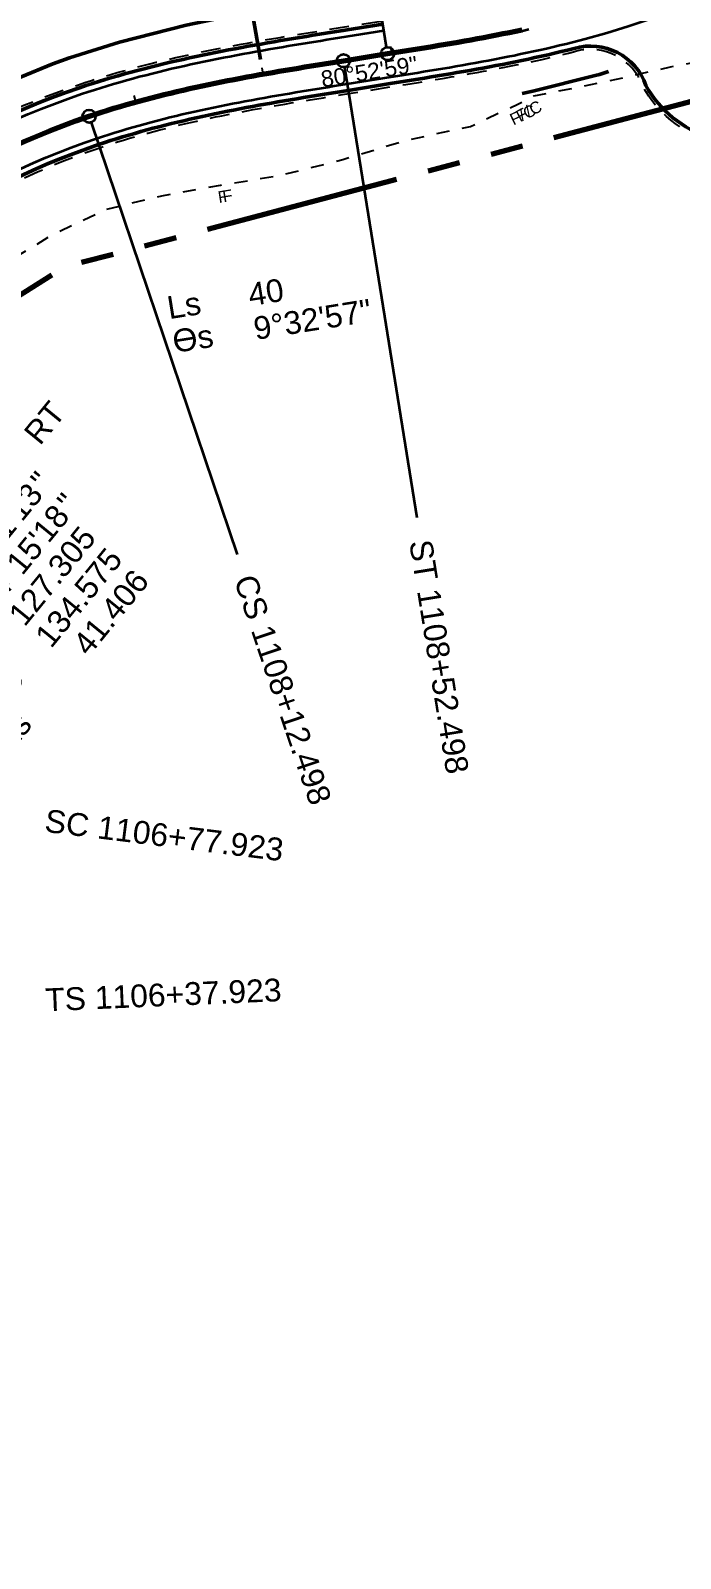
# Model space of a CAD drawing. Extents: x 320145 to 321236, y 534817 to 538266.
# Drawn here: x 320529.5 to 320629.2, y 535506 to 535740.5 of the extents above; entities that cross this region are included whole.
import ezdxf
from ezdxf.enums import TextEntityAlignment as Align

# ---------------------------------------------------------------- set-up
doc = ezdxf.new("R2010")
doc.units = 0
doc.header["$PDMODE"] = 1
for name, pattern in [('ALGN-SHLD', [5, 3, -2]), ('LOT-RW', [55, 5, -5, 30, -5, 5, -5]), ('TOES-TOE', [4, 2, -2])]:
    doc.linetypes.add(name, pattern=pattern)
doc.layers.get('0').update_dxf_attribs({"linetype": 'CONTINUOUS'})
for name, color, linetype in [('C-ALGN-HGEOM1-MINR', 1, 'CONTINUOUS'), ('C-ALGN-L1000B1-MINR', 1, 'CONTINUOUS'), ('C-ALGN-L1000E1-MINR', 1, 'CONTINUOUS'), ('C-ALGN-L1000H1-MINR', 1, 'CONTINUOUS'), ('C-ALGN-L1000K1-MINR', 1, 'CONTINUOUS'), ('C-ALGN-L1000L1-MINR', 1, 'CONTINUOUS'), ('C-ALGN-L1000M2-MINR', 1, 'CONTINUOUS'), ('C-ALGN-L1000M3-MINR', 6, 'CONTINUOUS'), ('C-ALGN-L1000N1-MINR', 20, 'CONTINUOUS'), ('C-ALGN-L1000O1-MINR', 1, 'CONTINUOUS'), ('C-ALGN-L1000P1-MINR', 1, 'CONTINUOUS'), ('C-ALGN-L1000P2-MINR', 20, 'CONTINUOUS'), ('C-ALGN-L1000P3-MINR', 1, 'CONTINUOUS'), ('C-ALGN-L1000P4-MINR', 74, 'CONTINUOUS'), ('C-ALGN-L1000Q1-ANNO', 1, 'CONTINUOUS'), ('C-ALGN-L1000Q1-MINR', 1, 'CONTINUOUS'), ('C-ROAD-GRVL-SHLD', 1, 'ALGN-SHLD'), ('C-ROAD-TOES-L1000Q1', 6, 'TOES-TOE'), ('C-ROAD-TOES-L1000Q1-ASSUME-NOROCK', 160, 'TOES-TOE')]:
    doc.layers.add(name, color=color, linetype=linetype)
for name, color, linetype, lineweight in [('C-ALGN-L1000Q1', 4, 'CONTINUOUS', 70), ('C-ALGN-L1000Q1-CURV @ 1', 2, 'CONTINUOUS', 35), ('C-ALGN-L1000Q1-MAJR', 2, 'CONTINUOUS', 35), ('C-ALGN-L1000Q1-TEXT', 2, 'CONTINUOUS', 35), ('C-ALGN-LOCN', 3, 'CONTINUOUS', 50), ('C-DRAN-DTCH-CNTR-L1000Q1', 3, 'HYD-CNTR', 50), ('C-ROAD-MRKG-WHIT', 7, 'CONTINUOUS', 35), ('C-ROAD-MRKG-YELO', 2, 'CONTINUOUS', 35), ('C-ROAD-PVMT-EDGE', 3, 'CONTINUOUS', 50), ('C-RWAY-BNDY', 4, 'LOT-RW', 70)]:
    doc.layers.add(name, color=color, linetype=linetype, lineweight=lineweight)
doc.styles.add('Arial', font='arial.ttf')
doc.styles.add('CurveData', font='arial.ttf')
doc.linetypes.add('HYD-CNTR', pattern='A,5,[4,BC MoT.shx,S=1,R=0,X=0,Y=0],-10,5', length=20)

# ---------------------------------------------------------------- blocks, each defined once
blk = doc.blocks.new('curve_data_ss_right')
at = {"color": 0, "linetype": 'Continuous', "lineweight": -2, "transparency": 16777216, "style": 'CurveData'}
for s, p in [('R', (0, 0)), ('∆', (0, -1.5)), ('"', (9.9, -1.5)), ('∆c', (0, -3)), ('"', (9.9, -3)), ('AD', (0, -4.5)), ('ARC', (0, -6)), ('Es', (0, -7.5))]:
    blk.add_text(s, height=1, dxfattribs=at).set_placement(p)
for tag, p in [('RADIUS', (9.75, 0)), ('DELTAT', (9.75, -1.5)), ('DELTAC', (9.75, -3)), ('AD', (9.75, -4.5)), ('ARC', (9.75, -6)), ('ES', (9.75, -7.5))]:
    blk.add_attdef(tag, text='', height=1, dxfattribs=at).set_placement(p, align=Align.RIGHT)
blk.add_attdef('DIRECTION', (10.9, 0), '', height=1, dxfattribs=at)
blk = doc.blocks.new('curve_data_spiral')
at = {"color": 0, "linetype": 'Continuous', "lineweight": -2, "transparency": 16777216, "style": 'CurveData'}
for s, p in [('Ls', (0, 0)), ('Ɵs', (0, -1.5))]:
    blk.add_text(s, height=1, dxfattribs=at).set_placement(p)
for tag, p in [('LENGTH', (3.6, 0)), ('ANGLE', (3.6, -1.5))]:
    blk.add_attdef(tag, p, '', height=1, dxfattribs=at)
blk = doc.blocks.new('fill')
at = {"color": 0, "linetype": 'ByBlock', "lineweight": -2, "style": 'Arial'}
blk.add_text('F', height=1.8, dxfattribs=at).set_placement((0, 0), align=Align.CENTER)
blk = doc.blocks.new('zfc')
at = {"color": 0, "linetype": 'ByBlock', "lineweight": -2, "style": 'Arial'}
blk.add_text('F/C', height=1.8, dxfattribs=at).set_placement((0, 0), align=Align.CENTER)

msp = doc.modelspace()

# ---------------------------------------------------------------- linework, layer by layer
at = {"layer": 'C-ALGN-HGEOM1-MINR'}
msp.add_point((320576.75, 535735.73), dxfattribs=at)
at = {"layer": 'C-ALGN-L1000B1-MINR'}
msp.add_point((320529.89, 535731.67), dxfattribs=at)
at = {"layer": 'C-ALGN-L1000E1-MINR'}
for p in [(320604.93, 535630.97), (320604.93, 535630.97), (320567.87, 535597.44), (320567.87, 535597.44)]:
    msp.add_point(p, dxfattribs=at)
at = {"layer": 'C-ALGN-L1000H1-MINR'}
for p in [(320620, 535665.28), (320580.43, 535634.76)]:
    msp.add_point(p, dxfattribs=at)
at = {"layer": 'C-ALGN-L1000K1-MINR'}
for p in [(320606.65, 535639.28), (320591.89, 535630.82), (320541.44, 535598.45)]:
    msp.add_point(p, dxfattribs=at)
at = {"layer": 'C-ALGN-L1000L1-MINR'}
for p in [(320549.11, 535605.43), (320531.88, 535569.34)]:
    msp.add_point(p, dxfattribs=at)
at = {"layer": 'C-ALGN-L1000M2-MINR'}
msp.add_point((320576.75, 535735.73), dxfattribs=at)
msp.add_point((320576.75, 535735.73), dxfattribs=at)
at = {"layer": 'C-ALGN-L1000M3-MINR'}
for p in [(320589.5, 535737.78), (320577.5, 535735.85), (320538.47, 535727.34)]:
    msp.add_point(p, dxfattribs=at)
at = {"layer": 'C-ALGN-L1000N1-MINR'}
for p in [(320576.75, 535735.73), (320579.08, 535736.11)]:
    msp.add_point(p, dxfattribs=at)
at = {"layer": 'C-ALGN-L1000O1-MINR'}
for p in [(320589.5, 535737.78), (320576.75, 535735.73), (320577.5, 535735.85), (320579.08, 535736.11), (320538.47, 535727.34)]:
    msp.add_point(p, dxfattribs=at)
at = {"layer": 'C-ALGN-L1000P1-MINR'}
for p in [(320611.05, 535679.31), (320614.51, 535681.33), (320577.28, 535657.91)]:
    msp.add_point(p, dxfattribs=at)
at = {"layer": 'C-ALGN-L1000P2-MINR'}
msp.add_point((320563.97, 535733.68), dxfattribs=at)
at = {"layer": 'C-ALGN-L1000P3-MINR'}
for p in [(320611.05, 535679.31), (320614.51, 535681.33), (320577.28, 535657.91)]:
    msp.add_point(p, dxfattribs=at)
at = {"layer": 'C-ALGN-L1000P4-MINR'}
msp.add_point((320563.97, 535733.68), dxfattribs=at)
msp.add_point((320563.97, 535733.68), dxfattribs=at)
msp.add_point((320563.97, 535733.68), dxfattribs=at)
msp.add_point((320563.97, 535733.68), dxfattribs=at)
at = {"layer": 'C-ALGN-L1000Q1', "flags": 128}
msp.add_lwpolyline([(320457.79, 535628.44, -0.28795), (320538.47, 535727.34), (320539.42, 535727.66), (320540.37, 535727.97), (320541.32, 535728.27), (320542.28, 535728.56), (320543.24, 535728.85), (320544.2, 535729.13), (320545.16, 535729.4), (320546.12, 535729.67), (320547.09, 535729.93), (320548.06, 535730.18), (320549.03, 535730.43), (320550, 535730.67), (320550.97, 535730.9), (320551.94, 535731.13), (320552.92, 535731.36), (320553.89, 535731.58), (320554.87, 535731.79), (320555.85, 535732), (320556.82, 535732.21), (320557.8, 535732.41), (320558.78, 535732.61), (320559.77, 535732.8), (320560.75, 535732.99), (320561.73, 535733.18), (320562.71, 535733.36), (320563.7, 535733.54), (320564.68, 535733.72), (320565.67, 535733.89), (320566.65, 535734.06), (320567.64, 535734.23), (320568.62, 535734.4), (320569.61, 535734.57), (320570.59, 535734.73), (320571.58, 535734.9), (320572.57, 535735.06), (320573.55, 535735.22), (320574.54, 535735.38), (320575.53, 535735.54), (320576.52, 535735.7), (320577.5, 535735.85), (320584.27, 535736.94), (320585.26, 535737.1), (320586.24, 535737.26), (320587.23, 535737.42), (320588.22, 535737.58), (320589.21, 535737.74), (320590.19, 535737.9), (320591.18, 535738.06), (320592.17, 535738.23), (320593.15, 535738.39), (320594.14, 535738.56), (320595.12, 535738.73), (320596.11, 535738.91), (320597.09, 535739.08), (320598.08, 535739.26), (320599.06, 535739.44), (320600.04, 535739.63), (320601.02, 535739.82), (320602, 535740.01), (320602.99, 535740.21), (320603.96, 535740.41), (320604.94, 535740.62)], format="xyb", dxfattribs=at)
at = {"layer": 'C-ALGN-L1000Q1-MAJR'}
for centre in [(320584.27, 535736.94), (320577.5, 535735.85), (320538.47, 535727.34)]:
    msp.add_circle(centre, 1, dxfattribs=at)
at = {"layer": 'C-ALGN-L1000Q1-MINR'}
for p, q in [((320584.91, 535737.04), (320584.75, 535738.03)), ((320565.17, 535733.81), (320565, 535734.79)), ((320545.64, 535729.53), (320545.38, 535730.5))]:
    msp.add_line(p, q, dxfattribs=at)
for p in [(320577.5, 535735.85), (320577.5, 535735.85), (320581.01, 535736.42), (320584.27, 535736.94), (320538.47, 535727.34), (320538.47, 535727.34)]:
    msp.add_point(p, dxfattribs=at)
at = {"layer": 'C-ALGN-L1000Q1-TEXT'}
for p, q in [((320584.11, 535737.93), (320573.02, 535807.04)), ((320577.66, 535734.87), (320588.75, 535665.75)), ((320538.79, 535726.4), (320561.19, 535660.08))]:
    msp.add_line(p, q, dxfattribs=at)
at = {"layer": 'C-ALGN-LOCN'}
msp.add_line((320564.78, 535736.04), (320556.78, 535781.2), dxfattribs=at)
at = {"layer": 'C-DRAN-DTCH-CNTR-L1000Q1', "flags": 128}
for points in [[(320613.84, 535753.79), (320611.53, 535753.07), (320610.95, 535752.91), (320602.47, 535750.65), (320593.05, 535748.63), (320583.33, 535746.89), (320582.69, 535746.78), (320573.47, 535745.18), (320563.48, 535743.39), (320553.34, 535741.3), (320543.12, 535738.7), (320535.45, 535736.28), (320532.91, 535735.39), (320522.93, 535731.31), (320513.32, 535726.41), (320504.16, 535720.73), (320495.5, 535714.3), (320487.4, 535707.18), (320479.93, 535699.41), (320473.13, 535691.04), (320467.05, 535682.14), (320461.73, 535672.76), (320457.21, 535662.97), (320453.52, 535652.83), (320450.68, 535642.43), (320448.73, 535631.83), (320448.43, 535629.61), (320447.57, 535621.17), (320447.1, 535610.64), (320447.1, 535600.29), (320447.34, 535590.15), (320447.4, 535588.07), (320447.63, 535580.15), (320445.15, 535570.03), (320447.58, 535560.13), (320446.02, 535550.05), (320446.15, 535546.93)], [(320618.18, 535734.18), (320616.82, 535733.75), (320616.15, 535733.57), (320606.58, 535731.17), (320604.93, 535730.81)]]:
    msp.add_lwpolyline(points, dxfattribs=at)
at = {"layer": 'C-ROAD-GRVL-SHLD', "flags": 128}
for points in [[(320453.2, 535363.95, 0.433679), (320461.22, 535371.41), (320461.22, 535372.04), (320461.22, 535373.02), (320461.22, 535374), (320461.21, 535374.98), (320461.2, 535375.96), (320461.18, 535376.95), (320461.16, 535377.93), (320461.14, 535378.92), (320461.12, 535379.9), (320461.09, 535380.89), (320461.06, 535381.88), (320461.03, 535382.87), (320460.99, 535383.86), (320460.96, 535384.85), (320460.92, 535385.84), (320460.88, 535386.83), (320460.84, 535387.83), (320460.8, 535388.82), (320460.76, 535389.82), (320460.72, 535390.81), (320460.68, 535391.81), (320460.63, 535392.81), (320452.2, 535588.28), (320452.16, 535589.28), (320452.11, 535590.28), (320452.07, 535591.28), (320452.03, 535592.28), (320451.99, 535593.29), (320451.95, 535594.29), (320451.91, 535595.3), (320451.87, 535596.3), (320451.84, 535597.31), (320451.8, 535598.32), (320451.77, 535599.33), (320451.74, 535600.34), (320451.71, 535601.36), (320451.69, 535602.37), (320451.67, 535603.39), (320451.65, 535604.4), (320451.63, 535605.42), (320451.62, 535606.44), (320451.61, 535607.46), (320451.61, 535608.48), (320451.61, 535609.5), (320451.62, 535610.52), (320451.63, 535611.55), (320451.64, 535612.57), (320451.66, 535613.6), (320451.69, 535614.62), (320451.72, 535615.65), (320451.75, 535616.68), (320451.8, 535617.71), (320451.85, 535618.74), (320451.9, 535619.77), (320451.96, 535620.8), (320452.03, 535621.84), (320452.11, 535622.87), (320452.19, 535623.9), (320452.28, 535624.94), (320452.38, 535625.97), (320452.49, 535627), (320452.61, 535628.04), (320452.73, 535629.06, -0.287996), (320536.85, 535732.18), (320537.83, 535732.5), (320538.82, 535732.83), (320539.81, 535733.14), (320540.8, 535733.44), (320541.8, 535733.74), (320542.79, 535734.03), (320543.79, 535734.31), (320544.78, 535734.59), (320545.78, 535734.86), (320546.78, 535735.12), (320547.78, 535735.37), (320548.78, 535735.62), (320549.78, 535735.86), (320550.78, 535736.1), (320551.78, 535736.33), (320552.78, 535736.56), (320553.78, 535736.78), (320554.78, 535736.99), (320555.79, 535737.2), (320556.79, 535737.41), (320557.79, 535737.61), (320558.79, 535737.81), (320559.79, 535738), (320560.79, 535738.19), (320561.79, 535738.38), (320562.79, 535738.56), (320563.78, 535738.74), (320564.78, 535738.92), (320565.78, 535739.09), (320566.78, 535739.26), (320567.77, 535739.43), (320568.77, 535739.6), (320569.76, 535739.76), (320570.75, 535739.93), (320571.75, 535740.09), (320572.74, 535740.25), (320573.73, 535740.41), (320574.72, 535740.57), (320575.71, 535740.73), (320576.7, 535740.89), (320583.46, 535741.97), (320584.45, 535742.13), (320585.44, 535742.29), (320586.42, 535742.45), (320587.4, 535742.61), (320588.38, 535742.77), (320589.36, 535742.93), (320590.34, 535743.09), (320591.32, 535743.26), (320592.3, 535743.42), (320593.27, 535743.59), (320594.24, 535743.76), (320595.22, 535743.93), (320596.19, 535744.1), (320597.15, 535744.28), (320598.12, 535744.46), (320599.09, 535744.64), (320600.05, 535744.82), (320601.01, 535745.01), (320601.97, 535745.21), (320602.93, 535745.4), (320603.88, 535745.6), (320604.83, 535745.81), (320605.78, 535746.02), (320606.73, 535746.23), (320607.68, 535746.45), (320608.62, 535746.68), (320609.56, 535746.91), (320610.5, 535747.14), (320611.44, 535747.39), (320612.38, 535747.64, 0.369419), (320715.15, 535897.72), (320715.05, 535898.69), (320714.93, 535899.65), (320714.81, 535900.61), (320714.69, 535901.57), (320714.56, 535902.53), (320714.42, 535903.49), (320714.28, 535904.46), (320714.13, 535905.42), (320713.98, 535906.38), (320713.82, 535907.34), (320713.66, 535908.31), (320713.49, 535909.27), (320713.32, 535910.24), (320713.14, 535911.2), (320712.96, 535912.17), (320712.78, 535913.13), (320712.6, 535914.1), (320712.41, 535915.07), (320712.21, 535916.03), (320712.02, 535917), (320711.82, 535917.97), (320711.62, 535918.94), (320711.42, 535919.91), (320711.22, 535920.88), (320711.02, 535921.86), (320710.81, 535922.83), (320710.6, 535923.8), (320710.39, 535924.78), (320710.19, 535925.75), (320709.98, 535926.73), (320697.85, 535983.39), (320697.64, 535984.37), (320697.43, 535985.35), (320697.22, 535986.33), (320697.02, 535987.31), (320696.81, 535988.29), (320696.6, 535989.27), (320696.39, 535990.26), (320696.19, 535991.24), (320695.98, 535992.23), (320695.78, 535993.22), (320695.58, 535994.21), (320695.38, 535995.2), (320695.18, 535996.19), (320694.98, 535997.18), (320694.79, 535998.18), (320694.6, 535999.17), (320694.41, 536000.17), (320694.22, 536001.17), (320694.04, 536002.17), (320693.86, 536003.17), (320693.69, 536004.17), (320693.51, 536005.18), (320693.34, 536006.18), (320693.18, 536007.19), (320693.02, 536008.2), (320692.86, 536009.21), (320692.71, 536010.22), (320692.56, 536011.24), (320692.42, 536012.25), (320692.28, 536013.26, -0.392254), (320845.5, 536229.84), (320846.5, 536230.05), (320847.51, 536230.25), (320848.51, 536230.45), (320849.52, 536230.64), (320850.52, 536230.83), (320851.53, 536231.01), (320852.53, 536231.19), (320853.54, 536231.37), (320854.54, 536231.54), (320855.55, 536231.71), (320856.55, 536231.87), (320857.55, 536232.03), (320858.56, 536232.19), (320858.91, 536232.25), (320859.56, 536232.35), (320860.56, 536232.5), (320861.56, 536232.64), (320862.57, 536232.79), (320863.57, 536232.93), (320864.57, 536233.07), (320865.57, 536233.21), (320866.57, 536233.35), (320867.56, 536233.49), (320868.56, 536233.62), (320868.92, 536233.67)], [(320465.6, 535514.36), (320462.39, 535588.72), (320462.35, 535589.71), (320462.3, 535590.71), (320462.26, 535591.71), (320462.22, 535592.71), (320462.18, 535593.7), (320462.14, 535594.69), (320462.1, 535595.68), (320462.06, 535596.68), (320462.03, 535597.67), (320462, 535598.65), (320461.96, 535599.64), (320461.94, 535600.63), (320461.91, 535601.62), (320461.89, 535602.6), (320461.86, 535603.59), (320461.85, 535604.57), (320461.83, 535605.55), (320461.82, 535606.53), (320461.81, 535607.51), (320461.81, 535608.49), (320461.81, 535609.47), (320461.82, 535610.45), (320461.83, 535611.42), (320461.84, 535612.4), (320461.86, 535613.37), (320461.88, 535614.35), (320461.91, 535615.32), (320461.95, 535616.29), (320461.99, 535617.26), (320462.03, 535618.22), (320462.08, 535619.19), (320462.14, 535620.15), (320462.21, 535621.12), (320462.28, 535622.08), (320462.36, 535623.04), (320462.44, 535624), (320462.53, 535624.96), (320462.63, 535625.91), (320462.74, 535626.86), (320462.85, 535627.83, -0.287901), (320540.09, 535722.51), (320541.01, 535722.81), (320541.92, 535723.11), (320542.84, 535723.4), (320543.76, 535723.68), (320544.68, 535723.96), (320545.61, 535724.23), (320546.53, 535724.49), (320547.46, 535724.75), (320548.4, 535725), (320549.33, 535725.24), (320550.27, 535725.48), (320551.21, 535725.71), (320552.16, 535725.94), (320553.1, 535726.17), (320554.05, 535726.39), (320555, 535726.6), (320555.95, 535726.81), (320556.91, 535727.02), (320557.86, 535727.22), (320558.82, 535727.41), (320559.78, 535727.61), (320560.74, 535727.8), (320561.71, 535727.98), (320562.67, 535728.17), (320563.64, 535728.35), (320564.61, 535728.52), (320565.58, 535728.7), (320566.55, 535728.87), (320567.52, 535729.04), (320568.5, 535729.21), (320569.47, 535729.37), (320570.45, 535729.54), (320571.43, 535729.7), (320572.41, 535729.86), (320573.39, 535730.02), (320574.37, 535730.18), (320575.36, 535730.34), (320576.34, 535730.5), (320577.33, 535730.66), (320578.31, 535730.82), (320585.08, 535731.9), (320586.07, 535732.06), (320587.05, 535732.22), (320588.04, 535732.38), (320589.03, 535732.54), (320590.03, 535732.7), (320591.02, 535732.87), (320592.02, 535733.03), (320593.01, 535733.2), (320594.01, 535733.37), (320595, 535733.54), (320596, 535733.71), (320597, 535733.88), (320598, 535734.06), (320599, 535734.25), (320600, 535734.43), (320601, 535734.62), (320602, 535734.81), (320603, 535735.01), (320604, 535735.21), (320605, 535735.42), (320606.01, 535735.63), (320607.01, 535735.84), (320608.01, 535736.07), (320609.01, 535736.29), (320610.01, 535736.52), (320611.02, 535736.76), (320612.02, 535737.01), (320613.02, 535737.26), (320613.04, 535737.26)], [(320633.63, 535723.58, -0.194535), (320623.46, 535731.86, 0.40047), (320613.04, 535737.26, 0.40047)]]:
    msp.add_lwpolyline(points, format="xyb", dxfattribs=at)
at = {"layer": 'C-ROAD-MRKG-WHIT', "flags": 128}
for points in [[(320461.36, 535628.01, -0.287916), (320539.62, 535723.93), (320540.54, 535724.24), (320541.47, 535724.54), (320542.39, 535724.83), (320543.32, 535725.12), (320544.26, 535725.4), (320545.19, 535725.67), (320546.13, 535725.93), (320547.07, 535726.19), (320548.01, 535726.45), (320548.96, 535726.69), (320549.91, 535726.94), (320550.86, 535727.17), (320551.81, 535727.4), (320552.76, 535727.63), (320553.72, 535727.85), (320554.67, 535728.06), (320555.63, 535728.28), (320556.59, 535728.48), (320557.56, 535728.68), (320558.52, 535728.88), (320559.49, 535729.08), (320560.46, 535729.27), (320561.42, 535729.46), (320562.39, 535729.64), (320563.37, 535729.82), (320564.34, 535730), (320565.31, 535730.17), (320566.29, 535730.35), (320567.27, 535730.52), (320568.24, 535730.69), (320569.22, 535730.85), (320570.2, 535731.02), (320571.18, 535731.18), (320572.16, 535731.34), (320573.15, 535731.5), (320574.13, 535731.66), (320575.12, 535731.82), (320576.1, 535731.98), (320577.09, 535732.14), (320578.07, 535732.3), (320584.84, 535733.38), (320585.83, 535733.54), (320586.82, 535733.7), (320587.81, 535733.86), (320588.79, 535734.02), (320589.79, 535734.18), (320590.78, 535734.35), (320591.77, 535734.51), (320592.76, 535734.68), (320593.76, 535734.84), (320594.75, 535735.01), (320595.74, 535735.19), (320596.74, 535735.36), (320597.73, 535735.54), (320598.73, 535735.72), (320599.72, 535735.91), (320600.72, 535736.09), (320601.71, 535736.28), (320602.71, 535736.48), (320603.7, 535736.68), (320604.7, 535736.89), (320605.69, 535737.1), (320606.69, 535737.31), (320607.68, 535737.53), (320608.68, 535737.75), (320609.67, 535737.99), (320610.66, 535738.22), (320611.66, 535738.46), (320612.65, 535738.71), (320613.64, 535738.97), (320614.62, 535739.23, 0.369478), (320723.8, 535898.67)], [(320454.22, 535628.88, -0.287983), (320537.32, 535730.76), (320538.29, 535731.08), (320539.27, 535731.4), (320540.25, 535731.71), (320541.24, 535732.01), (320542.22, 535732.3), (320543.2, 535732.59), (320544.19, 535732.87), (320545.18, 535733.14), (320546.17, 535733.41), (320547.16, 535733.66), (320548.15, 535733.92), (320549.14, 535734.16), (320550.13, 535734.4), (320551.12, 535734.64), (320552.12, 535734.87), (320553.11, 535735.09), (320554.1, 535735.31), (320555.1, 535735.52), (320556.09, 535735.73), (320557.09, 535735.94), (320558.08, 535736.14), (320559.08, 535736.34), (320560.07, 535736.53), (320561.06, 535736.72), (320562.06, 535736.9), (320563.05, 535737.08), (320564.05, 535737.26), (320565.04, 535737.44), (320566.03, 535737.61), (320567.03, 535737.78), (320568.02, 535737.95), (320569.01, 535738.12), (320570.01, 535738.28), (320571, 535738.45), (320571.99, 535738.61), (320572.98, 535738.77), (320573.97, 535738.93), (320574.96, 535739.09), (320575.95, 535739.25), (320576.93, 535739.41), (320583.7, 535740.49)]]:
    msp.add_lwpolyline(points, format="xyb", dxfattribs=at)
at = {"layer": 'C-ROAD-MRKG-YELO', "flags": 128}
for points in [[(320457.64, 535628.46, -0.287951), (320538.42, 535727.49), (320539.37, 535727.8), (320540.32, 535728.11), (320541.28, 535728.41), (320542.24, 535728.71), (320543.2, 535728.99), (320544.16, 535729.27), (320545.12, 535729.55), (320546.08, 535729.81), (320547.05, 535730.07), (320548.02, 535730.32), (320548.99, 535730.57), (320549.96, 535730.81), (320550.93, 535731.05), (320551.91, 535731.28), (320552.88, 535731.5), (320553.86, 535731.72), (320554.84, 535731.94), (320555.81, 535732.15), (320556.79, 535732.36), (320557.77, 535732.56), (320558.75, 535732.76), (320559.74, 535732.95), (320560.72, 535733.14), (320561.7, 535733.33), (320562.69, 535733.51), (320563.67, 535733.69), (320564.65, 535733.87), (320565.64, 535734.04), (320566.62, 535734.21), (320567.61, 535734.38), (320568.6, 535734.55), (320569.58, 535734.72), (320570.57, 535734.88), (320571.56, 535735.04), (320572.54, 535735.21), (320573.53, 535735.37), (320574.52, 535735.53), (320575.51, 535735.68), (320576.49, 535735.84), (320577.48, 535736), (320584.25, 535737.09), (320585.23, 535737.25), (320586.22, 535737.4), (320587.21, 535737.56), (320588.2, 535737.72), (320589.18, 535737.88), (320590.17, 535738.05), (320591.16, 535738.21), (320592.14, 535738.37), (320593.13, 535738.54), (320594.11, 535738.71), (320595.1, 535738.88), (320596.08, 535739.05), (320597.07, 535739.23), (320598.05, 535739.41), (320599.03, 535739.59), (320600.01, 535739.78), (320601, 535739.97), (320601.98, 535740.16), (320602.96, 535740.36), (320603.93, 535740.56)], [(320457.94, 535628.43, -0.287949), (320538.52, 535727.2), (320539.47, 535727.52), (320540.42, 535727.83), (320541.37, 535728.13), (320542.32, 535728.42), (320543.28, 535728.7), (320544.24, 535728.98), (320545.2, 535729.26), (320546.16, 535729.52), (320547.13, 535729.78), (320548.09, 535730.03), (320549.06, 535730.28), (320550.03, 535730.52), (320551, 535730.76), (320551.98, 535730.99), (320552.95, 535731.21), (320553.92, 535731.43), (320554.9, 535731.65), (320555.88, 535731.86), (320556.85, 535732.06), (320557.83, 535732.26), (320558.81, 535732.46), (320559.79, 535732.65), (320560.78, 535732.84), (320561.76, 535733.03), (320562.74, 535733.21), (320563.72, 535733.39), (320564.71, 535733.57), (320565.69, 535733.75), (320566.68, 535733.92), (320567.66, 535734.09), (320568.65, 535734.25), (320569.63, 535734.42), (320570.62, 535734.58), (320571.61, 535734.75), (320572.59, 535734.91), (320573.58, 535735.07), (320574.57, 535735.23), (320575.55, 535735.39), (320576.54, 535735.55), (320577.53, 535735.71), (320584.29, 535736.79), (320585.28, 535736.95), (320586.27, 535737.11), (320587.26, 535737.27), (320588.24, 535737.43), (320589.23, 535737.59), (320590.22, 535737.75), (320591.2, 535737.91), (320592.19, 535738.08), (320593.18, 535738.25), (320594.16, 535738.41), (320595.15, 535738.58), (320596.13, 535738.76), (320597.12, 535738.93), (320598.1, 535739.11), (320599.09, 535739.3), (320600.07, 535739.48), (320601.05, 535739.67), (320602.03, 535739.86), (320603.02, 535740.06), (320604, 535740.26), (320604.97, 535740.47), (320605.95, 535740.68)]]:
    msp.add_lwpolyline(points, format="xyb", dxfattribs=at)
at = {"layer": 'C-ROAD-PVMT-EDGE', "flags": 128}
for points in [[(320453.22, 535629, -0.287992), (320537.01, 535731.7), (320537.98, 535732.03), (320538.97, 535732.35), (320539.96, 535732.66), (320540.95, 535732.96), (320541.94, 535733.26), (320542.93, 535733.55), (320543.92, 535733.83), (320544.92, 535734.1), (320545.91, 535734.37), (320546.91, 535734.63), (320547.9, 535734.89), (320548.9, 535735.13), (320549.9, 535735.38), (320550.89, 535735.61), (320551.89, 535735.84), (320552.89, 535736.07), (320553.89, 535736.29), (320554.89, 535736.5), (320555.89, 535736.71), (320556.89, 535736.92), (320557.88, 535737.12), (320558.88, 535737.32), (320559.88, 535737.51), (320560.88, 535737.7), (320561.88, 535737.88), (320562.87, 535738.07), (320563.87, 535738.25), (320564.87, 535738.42), (320565.86, 535738.6), (320566.86, 535738.77), (320567.85, 535738.94), (320568.85, 535739.11), (320569.84, 535739.27), (320570.83, 535739.43), (320571.83, 535739.6), (320572.82, 535739.76), (320573.81, 535739.92), (320574.8, 535740.08), (320575.79, 535740.24), (320576.77, 535740.4), (320583.54, 535741.48)], [(320462.36, 535627.89, -0.287906), (320539.93, 535722.98), (320540.86, 535723.29), (320541.77, 535723.59), (320542.69, 535723.88), (320543.61, 535724.16), (320544.54, 535724.44), (320545.47, 535724.71), (320546.4, 535724.97), (320547.33, 535725.23), (320548.27, 535725.48), (320549.21, 535725.73), (320550.15, 535725.97), (320551.09, 535726.2), (320552.04, 535726.43), (320552.99, 535726.65), (320553.94, 535726.87), (320554.89, 535727.09), (320555.85, 535727.3), (320556.8, 535727.5), (320557.76, 535727.71), (320558.72, 535727.9), (320559.68, 535728.1), (320560.65, 535728.29), (320561.61, 535728.47), (320562.58, 535728.66), (320563.55, 535728.84), (320564.52, 535729.02), (320565.49, 535729.19), (320566.46, 535729.36), (320567.44, 535729.53), (320568.41, 535729.7), (320569.39, 535729.87), (320570.37, 535730.03), (320571.35, 535730.19), (320572.33, 535730.36), (320573.31, 535730.52), (320574.29, 535730.68), (320575.28, 535730.84), (320576.26, 535730.99), (320577.25, 535731.15), (320578.23, 535731.31), (320585, 535732.4), (320585.99, 535732.56), (320586.97, 535732.71), (320587.96, 535732.87), (320588.95, 535733.03), (320589.95, 535733.2), (320590.94, 535733.36), (320591.93, 535733.52), (320592.93, 535733.69), (320593.92, 535733.86), (320594.92, 535734.03), (320595.92, 535734.2), (320596.91, 535734.38), (320597.91, 535734.56), (320598.91, 535734.74), (320599.91, 535734.92), (320600.9, 535735.11), (320601.9, 535735.3), (320602.9, 535735.5), (320603.9, 535735.7), (320604.9, 535735.91), (320605.9, 535736.12), (320606.9, 535736.33), (320607.9, 535736.55), (320608.9, 535736.78), (320609.9, 535737.01), (320610.9, 535737.25), (320611.9, 535737.49), (320612.9, 535737.74)], [(320633.78, 535724.06, -0.19389), (320623.92, 535732.07, 0.39905), (320612.9, 535737.74)]]:
    msp.add_lwpolyline(points, format="xyb", dxfattribs=at)
at = {"layer": 'C-ROAD-TOES-L1000Q1', "flags": 128}
msp.add_lwpolyline([(320420.68, 535236.53), (320427.39, 535242.65), (320434.71, 535249.52), (320437.51, 535254.3), (320440.69, 535257.65), (320448.52, 535264.66), (320454.04, 535274.21), (320459.67, 535284.01), (320462.03, 535289.91), (320465.15, 535294.17), (320469.54, 535304.84), (320473.45, 535315.58), (320476.36, 535326.57), (320477.47, 535337.88), (320477.95, 535349.07), (320478.25, 535351.56), (320480.06, 535359.91), (320484.37, 535370.65), (320484.26, 535381.27), (320483.08, 535391.49), (320481.19, 535401.43), (320477.87, 535411.3), (320475.18, 535421.19), (320475.8, 535431.22), (320479.18, 535441.38), (320483.52, 535451.58), (320483.19, 535461.57), (320481.35, 535471.5), (320480.39, 535481.47), (320480.14, 535491.47), (320479.59, 535501.45), (320478.75, 535511.43), (320478.4, 535521.42), (320477.65, 535531.4), (320480.03, 535541.51), (320478.44, 535551.45), (320477.24, 535561.41), (320474.99, 535571.32), (320473.6, 535581.27), (320472.36, 535589.15), (320472.58, 535591.23), (320471, 535600.96), (320470.63, 535610.46), (320470.76, 535619.68), (320470.52, 535626.86), (320470.69, 535628.71), (320471.97, 535637.58), (320472.33, 535641.21), (320473.1, 535646.61), (320476.11, 535655.18), (320478.83, 535663.98), (320481.37, 535666.28), (320486.16, 535670.22), (320491.03, 535677.68), (320497.42, 535683.94), (320504.11, 535689.72), (320510.83, 535695.34), (320518.2, 535700.05), (320525.55, 535704.71), (320533.03, 535709.28), (320540.99, 535713.01), (320543.13, 535713.54), (320549.61, 535715.14), (320558.61, 535716.77), (320567.92, 535718.29), (320577.42, 535720.7), (320586.44, 535723.44), (320587.06, 535723.65), (320597.02, 535725.77), (320604.25, 535729.21), (320606.73, 535730.45), (320616.47, 535732.39), (320617.16, 535732.52), (320627.69, 535734.92), (320638.52, 535737.03), (320648.01, 535742.46), (320660.45, 535742.87), (320668.89, 535750.45), (320677.41, 535757.62), (320686.37, 535764.28), (320694.34, 535772.1), (320697.98, 535783.53), (320705.21, 535791.68), (320710.83, 535801.01), (320715.76, 535810.69), (320719.76, 535820.76), (320722.96, 535831.07), (320726.01, 535841.36), (320727.57, 535851.98), (320727.49, 535862.73), (320729.53, 535873.15), (320730.59, 535883.76), (320732.08, 535894.55), (320731.85, 535899.53), (320731.46, 535905.31), (320729.74, 535915.72), (320727.26, 535925.68), (320725.13, 535935.48), (320722.12, 535945.07), (320719.87, 535954.81), (320717.7, 535964.57), (320715.91, 535974.42), (320714.18, 535984.27), (320713.76, 535986.79), (320712.32, 535994.04), (320710.74, 536003.67), (320709.56, 536013.14), (320709.33, 536015.53), (320708.56, 536022.46), (320707.94, 536031.8), (320707.58, 536041.16), (320707.33, 536050.57), (320714.97, 536059.13), (320712.03, 536068.82), (320714.18, 536077.84), (320716.55, 536086.78), (320719.13, 536095.67), (320722.13, 536104.44), (320725.54, 536113.07), (320729.46, 536121.5), (320732.93, 536130.26), (320737.51, 536138.46), (320741.21, 536147.43), (320743.6, 536148.76), (320750.29, 536152.22), (320756, 536159.6), (320761.96, 536166.84), (320768.21, 536173.92), (320774.9, 536179.59), (320775.41, 536180), (320783.28, 536185.17), (320791.02, 536190.52), (320798.58, 536196.28), (320799.72, 536196.19), (320809.73, 536195), (320818.02, 536198.82), (320826.71, 536201.65), (320835.26, 536204.86), (320844.15, 536206.89), (320849.97, 536208.59), (320853, 536209.14), (320862.4, 536209.64), (320870.12, 536214.24), (320871.41, 536214.98)], dxfattribs=at)
at = {"layer": 'C-ROAD-TOES-L1000Q1-ASSUME-NOROCK', "flags": 128}
msp.add_lwpolyline([(320420.68, 535236.53), (320427.39, 535242.65), (320434.71, 535249.52), (320437.51, 535254.3), (320440.69, 535257.65), (320448.52, 535264.66), (320454.04, 535274.2), (320459.67, 535284.01), (320462.03, 535289.91), (320465.15, 535294.17), (320469.54, 535304.84), (320473.45, 535315.58), (320476.36, 535326.57), (320477.47, 535337.88), (320477.95, 535349.07), (320478.25, 535351.56), (320480.06, 535359.91), (320484.37, 535370.65), (320484.26, 535381.27), (320483.08, 535391.49), (320481.19, 535401.43), (320477.87, 535411.3), (320475.18, 535421.19), (320475.8, 535431.22), (320479.18, 535441.38), (320483.52, 535451.58), (320483.19, 535461.57), (320481.35, 535471.5), (320480.39, 535481.47), (320480.14, 535491.47), (320479.59, 535501.45), (320478.75, 535511.43), (320478.4, 535521.42), (320477.65, 535531.4), (320480.03, 535541.51), (320478.44, 535551.45), (320477.24, 535561.41), (320474.99, 535571.32), (320473.6, 535581.27), (320472.36, 535589.15), (320472.58, 535591.23), (320471, 535600.96), (320470.63, 535610.46), (320470.76, 535619.68), (320470.52, 535626.86), (320470.69, 535628.71), (320471.97, 535637.58), (320472.33, 535641.21), (320473.1, 535646.61), (320476.11, 535655.18), (320478.83, 535663.98), (320481.37, 535666.28), (320486.16, 535670.22), (320491.03, 535677.68), (320497.42, 535683.94), (320504.11, 535689.72), (320510.83, 535695.34), (320518.2, 535700.05), (320525.55, 535704.71), (320533.03, 535709.28), (320540.99, 535713.01), (320543.13, 535713.54), (320549.61, 535715.14), (320558.61, 535716.77), (320567.92, 535718.29), (320577.42, 535720.7), (320586.44, 535723.44), (320587.06, 535723.65), (320597.02, 535725.77), (320604.25, 535729.21), (320606.73, 535730.45), (320616.47, 535732.39), (320617.16, 535732.52), (320627.69, 535734.92), (320638.52, 535737.03), (320650.33, 535737.95), (320660.45, 535742.87), (320668.89, 535750.45), (320677.41, 535757.62), (320686.37, 535764.28), (320694.34, 535772.1), (320702.02, 535780.24), (320708.97, 535789.03), (320714.33, 535798.89), (320719.26, 535808.88), (320723.01, 535819.36), (320725.93, 535830.02), (320727.32, 535841), (320727.62, 535851.97), (320727.49, 535862.73), (320729.53, 535873.15), (320731.82, 535883.77), (320732.08, 535894.55), (320731.85, 535899.53), (320731.46, 535905.31), (320729.74, 535915.72), (320727.26, 535925.68), (320725.13, 535935.48), (320722.12, 535945.07), (320719.87, 535954.81), (320717.7, 535964.57), (320715.91, 535974.42), (320714.18, 535984.27), (320713.76, 535986.79), (320712.32, 535994.04), (320710.74, 536003.67), (320709.56, 536013.14), (320709.33, 536015.53), (320708.56, 536022.46), (320707.94, 536031.8), (320707.58, 536041.16), (320708.66, 536050.48), (320712.69, 536059.4), (320719.51, 536067.53), (320722.42, 536075.97), (320724.05, 536084.66), (320725.94, 536093.35), (320728, 536102.09), (320730.28, 536110.88), (320732.92, 536119.67), (320735.07, 536128.98), (320738.14, 536138.04), (320741.21, 536147.43), (320743.6, 536148.76), (320750.29, 536152.22), (320756, 536159.6), (320761.96, 536166.84), (320768.21, 536173.92), (320774.9, 536179.59), (320775.41, 536180), (320783.28, 536185.17), (320791.02, 536190.52), (320798.58, 536196.28), (320799.72, 536196.19), (320809.73, 536195), (320818.02, 536198.82), (320826.71, 536201.65), (320835.26, 536204.86), (320844.15, 536206.89), (320849.97, 536208.59), (320853, 536209.14), (320862.4, 536209.64), (320870.21, 536214.8), (320871.34, 536215.52)], dxfattribs=at)
at = {"layer": 'C-RWAY-BNDY', "flags": 128}
msp.add_lwpolyline([(320177.65, 534817.19), (320205.68, 534844.59), (320222.3, 534860.84), (320239.43, 534877.59), (320257.5, 534895.25), (320294.68, 535046.69), (320305.37, 535075.48), (320351.99, 535084.61), (320375.06, 535134.53), (320335.79, 535144.23), (320400.77, 535227.73), (320423.9, 535232.68), (320453.03, 535261.97), (320479.62, 535312.73), (320489.11, 535365.3), (320484.86, 535542.12), (320475.48, 535627.24), (320484.56, 535662.58), (320512.34, 535690.1), (320534.61, 535704.2), (320663.3, 535738.23), (320704.89, 535773.99), (320722.64, 535815.65), (320758.22, 535814.2), (320768.94, 535880.16, 0.177535), (320761.18, 535917.78), (320735.25, 535961.07, -0.119791), (320726.55, 535989.08), (320724.64, 536018.36, -0.279041), (320732.31, 536032.94, 0.22949), (320763.96, 536081.56), (320771.25, 536139.17, -0.314991), (320826.5, 536200.08), (320876.49, 536211.27, 0.56865), (320921.46, 536196.72), (320929.61, 536203.88), (320982.11, 536168.14), (321000.81, 536187.62), (321019.49, 536207.1), (321034.03, 536222.26), (321048.7, 536237.55), (321051.74, 536240.73), (321068.01, 536257.68, 0.810893), (321020.64, 536338.99), (321025.62, 536353.73), (321044.98, 536381.2), (321014.19, 536382.22), (321020.38, 536413.83), (321018.63, 536463.73), (320978.73, 536529.34), (321010.94, 536557.71), (321016.96, 536605.6), (321024.96, 536670.94), (321028.51, 536700.01), (321026.71, 536774.61), (321008.65, 536791.36), (321012.58, 536821.75), (321023.11, 536848.83), (321033.02, 536918.55), (321039.98, 536939.1), (321042.24, 536973.63), (321042.57, 537003.25), (321023.11, 537080.12), (321025.44, 537106.25), (321034.95, 537160.5), (321022.8, 537204.05), (321009.68, 537228.5), (320995.25, 537256.43), (320979.58, 537286.76), (320967.06, 537342.93), (320954.32, 537426.98), (320922.48, 537553.16)], format="xyb", dxfattribs=at)

# ---------------------------------------------------------------- block references
at = {"layer": 'C-ALGN-L1000Q1-CURV @ 1', "xscale": 3.5, "yscale": 3.5, "zscale": 3.5}
for name, p, rotation, values in [('curve_data_spiral', (320550.75, 535696.18), 9.11681208153123, {'LENGTH': '40', 'ANGLE': '9%%d32\'57"'}), ('curve_data_ss_right', (320505.95, 535646.05), 50.79361712571782, {'RADIUS': '120.000', 'DIRECTION': ' RT', 'DELTAT': "83%%d21'13", 'DELTAC': "64%%d15'18", 'AD': '127.305', 'ARC': '134.575', 'ES': '41.406'})]:
    msp.add_blockref(name, p, dxfattribs=dict(at, rotation=rotation)).add_auto_attribs(values)
at = {"layer": 'C-ROAD-TOES-L1000Q1', "linetype": 'Continuous'}
for name, p, rotation in [('zfc', (320606.39, 535727.34), 27.31162540339922), ('fill', (320559.86, 535714.24), 9.239094774386222)]:
    msp.add_blockref(name, p, dxfattribs=dict(at, rotation=rotation))
at = {"layer": 'C-ROAD-TOES-L1000Q1-ASSUME-NOROCK', "linetype": 'Continuous'}
for name, p, rotation in [('zfc', (320605.41, 535726.77), 25.4526931467882), ('fill', (320559.15, 535714.12), 9.287207248747468)]:
    msp.add_blockref(name, p, dxfattribs=dict(at, rotation=rotation))

# ---------------------------------------------------------------- texts
at = {"layer": 'C-ALGN-L1000Q1-ANNO', "style": 'Arial'}
msp.add_text(' 80%%d52\'59"', height=2.5, rotation=9.1168, dxfattribs=at).set_placement((320580.78, 535735.35), align=Align.TOP_CENTER)
at = {"layer": 'C-ALGN-L1000Q1-TEXT', "style": 'Arial'}
for s, rotation, p in [('ST 1108+52.498', 279.1168, (320589.31, 535662.29)), ('CS 1108+12.498', 288.6661, (320562.31, 535656.76)), ('SC 1106+77.923', 352.9211, (320531.72, 535619.26)), ('TS 1106+37.923', 2.4704, (320531.73, 535591.71))]:
    msp.add_text(s, height=3.5, rotation=rotation, dxfattribs=at).set_placement(p, align=Align.MIDDLE_LEFT)

doc.saveas('drawing.dxf')
